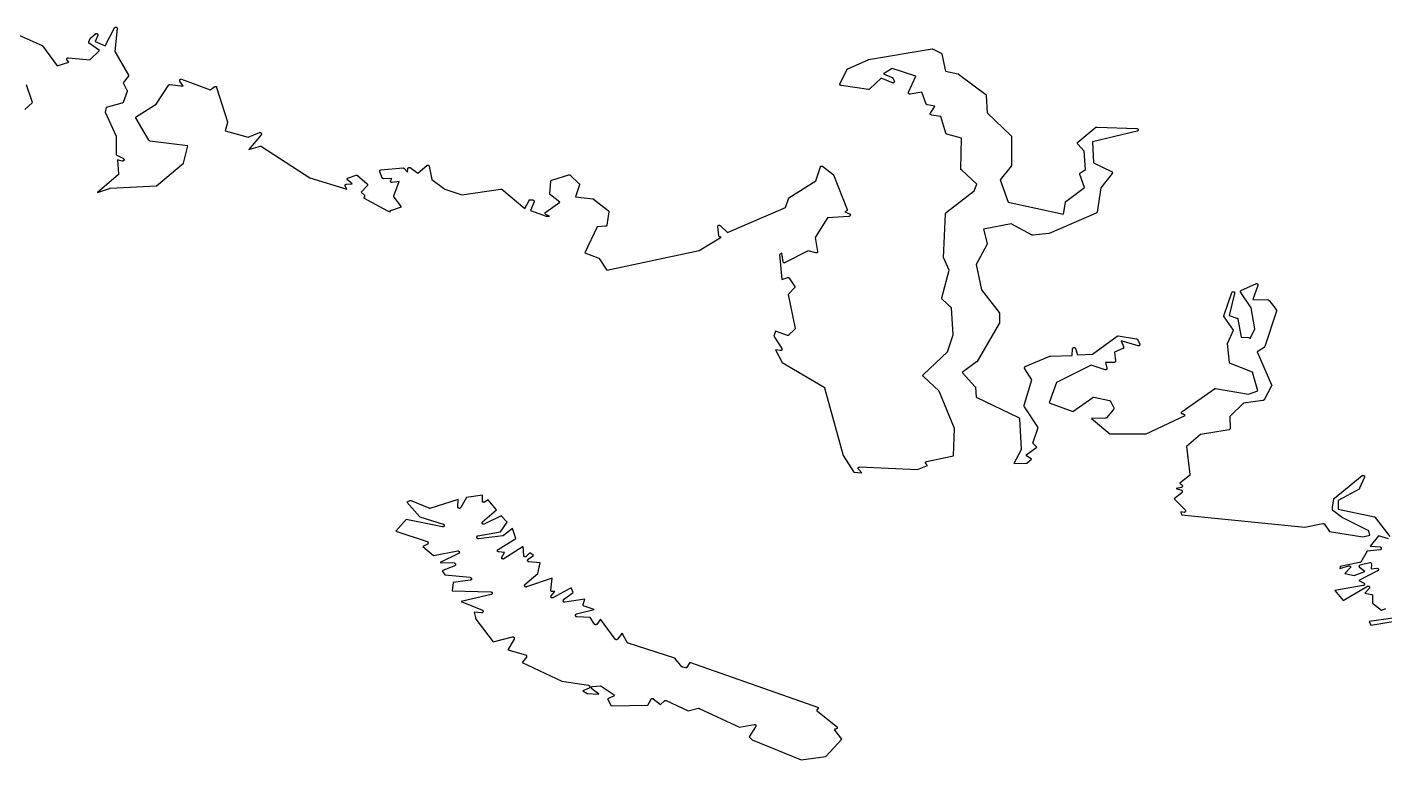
# Model space of a CAD drawing. Header units: metres. Extents: x 12 to 388, y 12 to 220.
# Drawn here: x 242.98 to 291.42, y 20.32 to 46.44 of the extents above; entities that cross this region are included whole.
import ezdxf

# ---------------------------------------------------------------- set-up
doc = ezdxf.new("R2010")
doc.units = ezdxf.units.M

msp = doc.modelspace()

# ---------------------------------------------------------------- linework, layer by layer
for points in [[(242.55, 46.21), (243.51, 45.79), (243.52, 45.79), (243.53, 45.79), (243.53, 45.78), (244.05, 45.06), (244.46, 45.19), (244.4, 45.27), (244.4, 45.28), (244.39, 45.28), (244.39, 45.29), (244.39, 45.3), (244.39, 45.31), (244.39, 45.32), (244.4, 45.33), (244.4, 45.34), (244.41, 45.34), (244.42, 45.35), (244.43, 45.35), (244.44, 45.35), (244.45, 45.35), (245.21, 45.27), (245.56, 45.61), (245.2, 45.86), (245.19, 45.86), (245.19, 45.87), (245.18, 45.87), (245.18, 45.88), (245.18, 45.89), (245.18, 45.9), (245.18, 45.91), (245.18, 45.92), (245.23, 46.04), (245.24, 46.05), (245.24, 46.06), (245.25, 46.06), (245.42, 46.2), (245.42, 46.21), (245.43, 46.21), (245.44, 46.21), (245.45, 46.21), (245.46, 46.21), (245.47, 46.21), (245.48, 46.21), (245.48, 46.2), (245.49, 46.2), (245.49, 46.19), (245.5, 46.18), (245.5, 46.17), (245.5, 46.16), (245.5, 46.15), (245.5, 46.14), (245.41, 45.93), (245.76, 45.78), (246.1, 46.42), (246.1, 46.43), (246.11, 46.43), (246.12, 46.44), (246.13, 46.44), (246.14, 46.44), (246.15, 46.44), (246.16, 46.44), (246.17, 46.44), (246.18, 46.43), (246.18, 46.42), (246.19, 46.42), (246.19, 46.41), (246.19, 46.4), (246.19, 46.39), (246.11, 45.57), (246.59, 44.73), (246.59, 44.72), (246.59, 44.71), (246.59, 44.7), (246.59, 44.69), (246.59, 44.68), (246.58, 44.68), (246.4, 44.46), (246.54, 44.2), (246.55, 44.19), (246.55, 44.18), (246.55, 44.17), (246.55, 44.16), (246.55, 44.15), (246.4, 43.76), (246.39, 43.76), (246.39, 43.75), (246.39, 43.74), (246.38, 43.74), (246.37, 43.73), (246.36, 43.73), (245.8, 43.58), (245.76, 43.41), (246.15, 42.56), (246.16, 42.55), (246.16, 42.54), (246.15, 41.89), (246.41, 41.76), (246.41, 41.75), (246.42, 41.75), (246.42, 41.74), (246.43, 41.74), (246.43, 41.73), (246.43, 41.72), (246.44, 41.72), (246.44, 41.71), (246.43, 41.7), (246.43, 41.69), (246.43, 41.68), (246.42, 41.68), (246.42, 41.67), (246.41, 41.67), (246.4, 41.67), (246.4, 41.66), (246.39, 41.66), (246.38, 41.66), (246.37, 41.66), (246.2, 41.71), (246.24, 41.21), (246.24, 41.2), (246.24, 41.19), (246.24, 41.18), (246.23, 41.17), (245.49, 40.54), (245.92, 40.69), (245.93, 40.7), (245.94, 40.7), (247.59, 40.78), (248.56, 41.59), (248.71, 42.21), (247.36, 42.38), (247.35, 42.39), (247.34, 42.39), (247.33, 42.4), (247.32, 42.41), (246.87, 43.18), (246.86, 43.18), (246.86, 43.19), (246.86, 43.2), (246.86, 43.21), (246.86, 43.22), (246.86, 43.23), (246.87, 43.23), (246.87, 43.24), (246.88, 43.24), (246.88, 43.25), (247.58, 43.7), (248.03, 44.38), (248.03, 44.39), (248.04, 44.39), (248.04, 44.4), (248.05, 44.4), (248.06, 44.4), (248.07, 44.4), (248.08, 44.4), (248.54, 44.34), (248.43, 44.51), (248.43, 44.52), (248.42, 44.52), (248.42, 44.53), (248.42, 44.54), (248.42, 44.55), (248.42, 44.56), (248.43, 44.57), (248.44, 44.58), (248.45, 44.59), (248.46, 44.59), (248.47, 44.59), (248.48, 44.59), (248.49, 44.59), (249.51, 44.21), (249.67, 44.32), (249.68, 44.32), (249.69, 44.33), (249.7, 44.33), (249.71, 44.33), (249.71, 44.32), (249.72, 44.32), (249.73, 44.32), (249.73, 44.31), (249.74, 44.31), (249.74, 44.3), (249.74, 44.29), (250.13, 43.07), (250.13, 43.06), (250.13, 43.05), (250.13, 43.04), (250.04, 42.75), (250.86, 42.52), (251.27, 42.68), (251.28, 42.68), (251.29, 42.68), (251.3, 42.68), (251.31, 42.68), (251.31, 42.67), (251.32, 42.67), (251.33, 42.66), (251.33, 42.65), (251.34, 42.65), (251.34, 42.64), (251.34, 42.63), (251.34, 42.62), (251.34, 42.61), (251.33, 42.61), (251.33, 42.6), (250.89, 42.08), (251.3, 42.2), (251.31, 42.2), (251.32, 42.2), (251.33, 42.2), (251.34, 42.19), (253.06, 41.07), (254.39, 40.66), (254.33, 40.77), (254.33, 40.78), (254.32, 40.78), (254.32, 40.79), (254.32, 40.8), (254.33, 40.81), (254.33, 40.82), (254.34, 40.83), (254.35, 40.83), (254.35, 40.84), (254.36, 40.84), (254.37, 40.84), (254.57, 40.86), (254.42, 40.99), (254.41, 40.99), (254.41, 41), (254.41, 41.01), (254.4, 41.01), (254.4, 41.02), (254.4, 41.03), (254.4, 41.04), (254.41, 41.04), (254.41, 41.05), (254.42, 41.06), (254.43, 41.07), (254.44, 41.07), (254.72, 41.16), (254.73, 41.16), (254.74, 41.16), (254.75, 41.16), (254.76, 41.16), (254.76, 41.15), (255.11, 40.85), (255.12, 40.84), (255.12, 40.83), (255.12, 40.82), (255.12, 40.81), (255.12, 40.8), (255.12, 40.79), (255.11, 40.78), (254.89, 40.56), (255.01, 40.45), (255.01, 40.44), (255.02, 40.44), (255.02, 40.43), (255.02, 40.42), (255.02, 40.41), (255.02, 40.4), (255.02, 40.39), (255.02, 40.38), (255.01, 40.38), (255.01, 40.37), (255, 40.37), (254.99, 40.37), (254.99, 40.36), (254.98, 40.36), (255.83, 39.89), (255.93, 39.86), (255.93, 39.87), (255.93, 39.88), (255.93, 39.89), (255.94, 39.89), (255.94, 39.9), (255.95, 39.9), (255.95, 39.91), (255.96, 39.91), (256.34, 40.03), (256.07, 40.38), (256.07, 40.39), (256.06, 40.39), (256.06, 40.4), (256.06, 40.41), (256.06, 40.42), (256.06, 40.43), (256.25, 40.94), (256, 40.9), (255.99, 40.9), (255.98, 40.9), (255.97, 40.9), (255.97, 40.91), (255.96, 40.91), (255.95, 40.92), (255.95, 40.93), (255.94, 40.93), (255.94, 40.94), (255.94, 40.95), (255.94, 40.96), (255.95, 40.97), (255.99, 41.05), (255.7, 41.03), (255.69, 41.03), (255.69, 41.04), (255.68, 41.04), (255.67, 41.04), (255.67, 41.05), (255.66, 41.05), (255.66, 41.06), (255.65, 41.06), (255.65, 41.07), (255.56, 41.28), (255.56, 41.29), (255.56, 41.3), (255.56, 41.31), (255.56, 41.32), (255.56, 41.33), (255.57, 41.33), (255.57, 41.34), (255.58, 41.34), (255.59, 41.34), (255.59, 41.35), (255.6, 41.35), (256.39, 41.42), (256.4, 41.42), (256.41, 41.42), (256.41, 41.41), (256.42, 41.41), (256.43, 41.41), (256.43, 41.4), (256.55, 41.27), (256.56, 41.4), (256.56, 41.41), (256.57, 41.41), (256.57, 41.42), (256.57, 41.43), (256.58, 41.43), (256.58, 41.44), (256.59, 41.44), (256.6, 41.44), (256.61, 41.44), (256.62, 41.44), (256.63, 41.44), (256.64, 41.44), (256.92, 41.23), (257.24, 41.51), (257.24, 41.52), (257.25, 41.52), (257.26, 41.52), (257.27, 41.52), (257.28, 41.52), (257.29, 41.52), (257.3, 41.52), (257.3, 41.51), (257.31, 41.51), (257.31, 41.5), (257.31, 41.49), (257.32, 41.49), (257.32, 41.48), (257.42, 41.01), (257.88, 40.66), (258.49, 40.46), (259.87, 40.67), (259.88, 40.67), (259.89, 40.67), (259.9, 40.66), (259.91, 40.66), (260.74, 39.98), (260.89, 40.26), (260.89, 40.27), (260.89, 40.28), (260.9, 40.28), (260.91, 40.29), (260.92, 40.29), (260.93, 40.29), (260.94, 40.29), (261.03, 40.28), (261.03, 40.27), (261.04, 40.27), (261.05, 40.27), (261.06, 40.26), (261.06, 40.25), (261.07, 40.25), (261.07, 40.24), (261.07, 40.23), (261.07, 40.22), (261.07, 40.21), (260.94, 39.9), (261.5, 39.7), (261.62, 39.7), (261.49, 39.76), (261.48, 39.76), (261.47, 39.77), (261.47, 39.78), (261.46, 39.78), (261.46, 39.79), (261.46, 39.8), (261.46, 39.81), (261.46, 39.82), (261.46, 39.83), (261.47, 39.83), (261.47, 39.84), (261.48, 39.84), (261.98, 40.2), (261.65, 40.46), (261.64, 40.46), (261.64, 40.47), (261.64, 40.48), (261.63, 40.48), (261.63, 40.49), (261.63, 40.5), (261.66, 40.95), (261.67, 40.96), (261.67, 40.97), (261.68, 40.98), (261.69, 40.98), (261.69, 40.99), (261.7, 40.99), (262.31, 41.17), (262.32, 41.17), (262.33, 41.17), (262.34, 41.17), (262.35, 41.16), (262.36, 41.16), (262.36, 41.15), (262.66, 40.87), (262.67, 40.87), (262.67, 40.86), (262.68, 40.85), (262.68, 40.84), (262.68, 40.83), (262.68, 40.82), (262.54, 40.39), (263.16, 40.32), (263.17, 40.32), (263.18, 40.32), (263.18, 40.31), (263.71, 39.9), (263.72, 39.9), (263.72, 39.89), (263.72, 39.88), (263.73, 39.88), (263.73, 39.87), (263.73, 39.86), (263.66, 39.38), (263.66, 39.37), (263.65, 39.37), (263.65, 39.36), (263.65, 39.35), (263.64, 39.35), (263.64, 39.34), (263.63, 39.34), (263.62, 39.34), (263.61, 39.34), (263.32, 39.32), (262.88, 38.4), (263.37, 38.2), (263.38, 38.2), (263.38, 38.19), (263.39, 38.19), (263.66, 37.78), (266.96, 38.48), (267.74, 38.95), (267.71, 38.95), (267.7, 38.96), (267.69, 38.96), (267.68, 38.96), (267.68, 38.97), (267.67, 38.97), (267.67, 38.98), (267.67, 38.99), (267.66, 38.99), (267.66, 39), (267.62, 39.32), (267.62, 39.33), (267.62, 39.34), (267.62, 39.35), (267.62, 39.36), (267.63, 39.36), (267.63, 39.37), (267.64, 39.37), (267.64, 39.38), (267.65, 39.38), (267.66, 39.38), (267.67, 39.38), (267.68, 39.38), (267.69, 39.38), (267.69, 39.37), (267.7, 39.37), (267.97, 39.12), (270.03, 40.01), (270.14, 40.32), (270.14, 40.33), (270.15, 40.34), (270.16, 40.35), (271.12, 40.96), (271.28, 41.46), (271.28, 41.47), (271.29, 41.47), (271.29, 41.48), (271.3, 41.48), (271.3, 41.49), (271.31, 41.49), (271.32, 41.49), (271.33, 41.49), (271.34, 41.49), (271.35, 41.48), (271.73, 41.2), (271.74, 41.2), (271.74, 41.19), (271.74, 41.18), (271.75, 41.18), (272.23, 39.94), (272.23, 39.93), (272.23, 39.92), (272.23, 39.91), (272.22, 39.9), (272.22, 39.89), (272.21, 39.89), (272.21, 39.88), (272.2, 39.88), (272.15, 39.86), (272.32, 39.79), (272.32, 39.78), (272.33, 39.78), (272.34, 39.77), (272.34, 39.76), (272.34, 39.75), (272.35, 39.74), (272.34, 39.73), (272.34, 39.72), (272.34, 39.71), (272.33, 39.71), (272.33, 39.7), (272.32, 39.7), (272.31, 39.69), (272.3, 39.69), (271.53, 39.64), (271.1, 38.94), (271.18, 38.44), (271.18, 38.43), (271.18, 38.42), (271.18, 38.41), (271.17, 38.41), (271.17, 38.4), (271.16, 38.4), (271.16, 38.39), (271.15, 38.39), (271.14, 38.39), (271.13, 38.39), (271.12, 38.39), (270.84, 38.47), (270.02, 38.05), (270.01, 38.04), (270, 38.04), (269.99, 38.04), (269.98, 38.04), (269.97, 38.05), (269.96, 38.05), (269.96, 38.06), (269.95, 38.06), (269.95, 38.07), (269.95, 38.08), (269.9, 38.38), (269.82, 38.33), (269.9, 37.45), (270.12, 37.51), (270.13, 37.51), (270.14, 37.51), (270.15, 37.51), (270.15, 37.5), (270.16, 37.5), (270.17, 37.49), (270.36, 37.21), (270.37, 37.2), (270.37, 37.19), (270.37, 37.18), (270.37, 37.17), (270.37, 37.16), (270.36, 37.16), (270.36, 37.15), (270.13, 36.91), (270.38, 35.7), (270.38, 35.69), (270.38, 35.68), (270.37, 35.68), (270.37, 35.67), (270.36, 35.66), (270.16, 35.47), (270.15, 35.46), (270.14, 35.46), (270.14, 35.45), (270.13, 35.45), (270.12, 35.45), (270.11, 35.45), (269.68, 35.6), (269.62, 35.42), (269.9, 34.98), (269.91, 34.98), (269.91, 34.97), (269.91, 34.96), (269.91, 34.95), (269.91, 34.94), (269.91, 34.93), (269.9, 34.93), (269.9, 34.92), (269.89, 34.92), (269.89, 34.91), (269.88, 34.91), (269.87, 34.91), (269.86, 34.91), (269.85, 34.91), (269.68, 34.94), (269.92, 34.49), (271.41, 33.61), (271.42, 33.61), (271.42, 33.6), (271.43, 33.6), (271.43, 33.59), (271.43, 33.58), (272.09, 31.17), (272.47, 30.58), (272.76, 30.55), (272.64, 30.68), (272.64, 30.69), (272.63, 30.7), (272.63, 30.71), (272.63, 30.72), (272.63, 30.73), (272.64, 30.73), (272.64, 30.74), (272.64, 30.75), (272.65, 30.75), (272.66, 30.75), (272.66, 30.76), (272.67, 30.76), (272.68, 30.76), (274.74, 30.67), (275.1, 30.81), (275.04, 30.88), (275.04, 30.89), (275.03, 30.89), (275.03, 30.9), (275.03, 30.91), (275.03, 30.92), (275.04, 30.93), (275.04, 30.94), (275.05, 30.94), (275.05, 30.95), (275.06, 30.95), (275.07, 30.96), (276.03, 31.16), (276.06, 32.13), (275.52, 33.46), (274.96, 33.99), (274.95, 33.99), (274.95, 34), (274.95, 34.01), (274.95, 34.02), (274.94, 34.02), (274.94, 34.03), (274.95, 34.03), (274.95, 34.04), (274.95, 34.05), (274.96, 34.06), (275.82, 34.86), (276.02, 35.47), (275.96, 36.43), (275.62, 36.74), (275.61, 36.74), (275.61, 36.75), (275.61, 36.76), (275.61, 36.77), (275.61, 36.78), (275.61, 36.79), (275.87, 37.78), (275.68, 38.2), (275.67, 38.21), (275.67, 38.22), (275.75, 39.79), (275.75, 39.8), (275.76, 39.81), (275.76, 39.82), (275.77, 39.82), (275.77, 39.83), (276.77, 40.61), (276.86, 40.84), (276.31, 41.35), (276.3, 41.35), (276.3, 41.36), (276.29, 41.36), (276.29, 41.37), (276.29, 41.38), (276.29, 41.39), (276.31, 42.48), (275.79, 42.62), (275.79, 42.63), (275.78, 42.63), (275.77, 42.64), (275.76, 42.65), (275.76, 42.66), (275.58, 43.25), (275.24, 43.3), (275.24, 43.31), (275.23, 43.31), (275.22, 43.31), (275.22, 43.32), (275.21, 43.32), (275.21, 43.33), (275.2, 43.34), (275.2, 43.35), (275.2, 43.36), (275.2, 43.37), (275.21, 43.38), (275.36, 43.62), (275.1, 43.67), (275.09, 43.67), (275.08, 43.68), (275.07, 43.68), (275.07, 43.69), (275.06, 43.7), (274.9, 44.12), (274.48, 44.05), (274.47, 44.05), (274.46, 44.05), (274.45, 44.05), (274.45, 44.06), (274.44, 44.06), (274.43, 44.07), (274.43, 44.08), (274.42, 44.08), (274.42, 44.09), (274.42, 44.1), (274.42, 44.11), (274.42, 44.12), (274.43, 44.12), (274.69, 44.69), (273.84, 44.97), (273.53, 44.78), (273.84, 44.65), (273.85, 44.65), (273.85, 44.64), (273.86, 44.64), (273.86, 44.63), (273.87, 44.62), (273.91, 44.53), (273.91, 44.52), (273.92, 44.52), (273.92, 44.51), (273.92, 44.5), (273.91, 44.49), (273.91, 44.48), (273.9, 44.47), (273.89, 44.46), (273.88, 44.46), (273.87, 44.46), (273.86, 44.46), (273.85, 44.46), (273.45, 44.62), (273.04, 44.24), (273.03, 44.23), (273.02, 44.23), (273.01, 44.22), (273, 44.22), (272.02, 44.36), (272.01, 44.36), (272, 44.36), (272, 44.37), (271.99, 44.37), (271.99, 44.38), (271.98, 44.38), (271.98, 44.39), (271.98, 44.4), (271.98, 44.41), (271.98, 44.42), (271.99, 44.43), (272.24, 44.94), (272.24, 44.95), (272.25, 44.95), (272.26, 44.96), (272.99, 45.28), (272.99, 45.29), (273, 45.29), (275.27, 45.67), (275.28, 45.67), (275.29, 45.67), (275.29, 45.66), (275.3, 45.66), (275.59, 45.51), (275.6, 45.5), (275.61, 45.49), (275.61, 45.48), (275.74, 44.87), (276.19, 44.78), (276.2, 44.78), (276.21, 44.77), (277.18, 44.04), (277.19, 44.03), (277.2, 44.02), (277.2, 44.01), (277.2, 44), (277.23, 43.39), (278.09, 42.57), (278.09, 42.56), (278.1, 42.55), (278.1, 42.54), (278.1, 42.53), (278.1, 41.52), (278.1, 41.51), (278.09, 41.5), (278.09, 41.49), (277.69, 41), (277.98, 40.2), (279.95, 39.77), (280.02, 40.19), (280.02, 40.2), (280.03, 40.21), (280.03, 40.22), (280.04, 40.22), (280.7, 40.73), (280.54, 41.19), (280.54, 41.2), (280.54, 41.21), (280.54, 41.22), (280.54, 41.23), (280.55, 41.23), (280.55, 41.24), (280.56, 41.25), (280.74, 41.37), (280.69, 42.02), (280.47, 42.27), (280.46, 42.28), (280.46, 42.29), (280.46, 42.3), (280.46, 42.31), (280.46, 42.32), (280.46, 42.33), (280.47, 42.34), (281.11, 42.87), (281.12, 42.87), (281.12, 42.88), (281.13, 42.88), (281.14, 42.88), (281.15, 42.88), (282.57, 42.83), (282.58, 42.83), (282.59, 42.82), (282.6, 42.82), (282.6, 42.81), (282.61, 42.81), (282.61, 42.8), (282.61, 42.79), (282.62, 42.79), (282.62, 42.78), (282.62, 42.77), (282.61, 42.77), (282.61, 42.76), (282.61, 42.75), (282.6, 42.74), (282.59, 42.74), (282.59, 42.73), (282.58, 42.73), (280.99, 42.35), (281.03, 41.6), (281.67, 41.3), (281.68, 41.29), (281.69, 41.28), (281.69, 41.27), (281.7, 41.26), (281.7, 41.25), (281.7, 41.24), (281.69, 41.24), (281.69, 41.23), (281.69, 41.22), (281.29, 40.71), (281.15, 39.85), (281.15, 39.84), (281.14, 39.84), (281.14, 39.83), (281.14, 39.82), (281.13, 39.82), (281.13, 39.81), (281.12, 39.81), (279.44, 39.08), (279.43, 39.08), (278.87, 39.03), (278.86, 39.03), (278.85, 39.03), (278.84, 39.03), (278.09, 39.43), (277.1, 39.24), (277.23, 38.73), (277.23, 38.72), (277.23, 38.71), (277.23, 38.7), (276.84, 37.98), (277.03, 37.08), (277.66, 36.27), (277.66, 36.26), (277.67, 36.26), (277.67, 36.25), (277.67, 36.24), (277.67, 35.9), (277.67, 35.89), (277.67, 35.88), (277.66, 35.88), (276.87, 34.52), (276.86, 34.51), (276.85, 34.51), (276.34, 34.13), (276.8, 33.62), (276.81, 33.62), (276.81, 33.61), (276.81, 33.6), (276.84, 33.25), (278.35, 32.52), (278.36, 32.52), (278.37, 32.51), (278.37, 32.5), (278.38, 32.49), (278.38, 32.48), (278.44, 31.39), (278.44, 31.38), (278.44, 31.37), (278.18, 30.89), (278.65, 30.9), (278.81, 31.04), (278.66, 31.14), (278.65, 31.14), (278.65, 31.15), (278.64, 31.15), (278.64, 31.16), (278.64, 31.17), (278.64, 31.18), (278.64, 31.19), (278.64, 31.2), (278.64, 31.21), (278.65, 31.21), (278.65, 31.22), (278.66, 31.22), (279, 31.47), (278.88, 31.59), (278.87, 31.6), (278.87, 31.61), (278.87, 31.62), (278.86, 31.62), (278.86, 31.63), (278.87, 31.63), (278.87, 31.64), (279.05, 32.17), (278.56, 32.91), (278.55, 32.92), (278.55, 32.93), (278.55, 32.94), (278.55, 32.95), (278.55, 32.96), (278.83, 33.87), (278.57, 34.26), (278.56, 34.27), (278.56, 34.28), (278.56, 34.29), (278.56, 34.3), (278.56, 34.31), (278.57, 34.32), (278.57, 34.33), (278.58, 34.33), (278.59, 34.34), (279.47, 34.71), (279.48, 34.71), (279.49, 34.71), (280.26, 34.74), (280.28, 34.97), (280.28, 34.98), (280.29, 34.99), (280.29, 35), (280.3, 35.01), (280.31, 35.01), (280.31, 35.02), (280.32, 35.02), (280.33, 35.02), (280.34, 35.02), (280.35, 35.02), (280.36, 35.01), (280.37, 35.01), (280.37, 35), (280.38, 35), (280.38, 34.99), (280.46, 34.76), (280.99, 34.78), (281.87, 35.42), (281.88, 35.42), (281.88, 35.43), (281.89, 35.43), (281.9, 35.43), (282.56, 35.33), (282.57, 35.33), (282.58, 35.32), (282.59, 35.32), (282.59, 35.31), (282.6, 35.3), (282.68, 35.15), (282.68, 35.14), (282.68, 35.13), (282.68, 35.12), (282.68, 35.11), (282.67, 35.1), (282.67, 35.09), (282.66, 35.09), (282.65, 35.08), (282.64, 35.08), (282.63, 35.08), (282.62, 35.08), (282.01, 35.26), (282.1, 35.05), (282.1, 35.04), (282.1, 35.03), (282.1, 35.02), (282.1, 35.01), (282.09, 35.01), (282.09, 35), (282.08, 34.99), (282.07, 34.99), (281.77, 34.85), (281.81, 34.54), (281.81, 34.53), (281.81, 34.52), (281.8, 34.52), (281.8, 34.51), (281.79, 34.5), (281.78, 34.49), (281.77, 34.49), (281.76, 34.49), (281.45, 34.49), (281.5, 34.28), (281.5, 34.27), (281.5, 34.26), (281.5, 34.25), (281.5, 34.24), (281.49, 34.24), (281.49, 34.23), (281.48, 34.23), (281.48, 34.22), (281.47, 34.22), (281.46, 34.22), (281.45, 34.22), (281.44, 34.22), (280.94, 34.39), (279.7, 33.77), (279.44, 33.05), (280.29, 32.74), (281, 33.24), (281.01, 33.25), (281.02, 33.25), (281.03, 33.25), (281.04, 33.25), (281.59, 33.13), (281.6, 33.13), (281.61, 33.13), (281.61, 33.12), (281.62, 33.12), (281.62, 33.11), (281.63, 33.11), (281.75, 32.87), (281.75, 32.86), (281.75, 32.85), (281.75, 32.84), (281.75, 32.83), (281.75, 32.82), (281.74, 32.82), (281.74, 32.81), (281.49, 32.51), (281.48, 32.51), (281.48, 32.5), (281.47, 32.5), (281.46, 32.5), (281.45, 32.5), (280.95, 32.49), (281.61, 31.94), (282.91, 31.94), (284.3, 32.6), (284.2, 32.65), (284.19, 32.65), (284.18, 32.66), (284.17, 32.67), (284.17, 32.68), (284.17, 32.69), (284.17, 32.7), (284.17, 32.71), (284.17, 32.72), (284.18, 32.73), (284.19, 32.74), (285.34, 33.55), (285.35, 33.56), (285.36, 33.56), (285.37, 33.56), (285.38, 33.56), (286.55, 33.36), (286.89, 33.48), (286.7, 34.14), (285.91, 34.45), (285.9, 34.45), (285.89, 34.46), (285.89, 34.47), (285.88, 34.47), (285.88, 34.48), (285.88, 34.49), (285.81, 35.16), (285.81, 35.17), (285.81, 35.18), (285.82, 35.19), (286.02, 35.64), (285.69, 36.11), (285.68, 36.11), (285.68, 36.12), (285.68, 36.13), (285.68, 36.14), (285.68, 36.15), (285.96, 36.98), (285.97, 36.99), (285.97, 37), (285.98, 37), (285.98, 37.01), (285.99, 37.01), (286, 37.01), (286.01, 37.01), (286.02, 37.01), (286.03, 37.01), (286.04, 37), (286.05, 37), (286.05, 36.99), (286.05, 36.98), (286.06, 36.98), (286.06, 36.97), (286.06, 36.96), (286.06, 36.95), (285.87, 36.16), (286.14, 36.07), (286.15, 36.07), (286.16, 36.07), (286.16, 36.06), (286.17, 36.06), (286.17, 36.05), (286.18, 36.04), (286.18, 36.03), (286.29, 35.39), (286.56, 35.38), (286.57, 35.38), (286.58, 35.38), (286.58, 35.37), (286.59, 35.37), (286.6, 35.36), (286.6, 35.35), (286.61, 35.35), (286.61, 35.34), (286.78, 35.69), (286.65, 36.43), (286.28, 36.98), (286.27, 36.99), (286.27, 37), (286.27, 37.01), (286.27, 37.02), (286.27, 37.03), (286.27, 37.04), (286.28, 37.04), (286.28, 37.05), (286.29, 37.05), (286.3, 37.06), (286.82, 37.29), (286.83, 37.3), (286.84, 37.3), (286.85, 37.3), (286.86, 37.3), (286.86, 37.29), (286.87, 37.29), (286.88, 37.29), (286.88, 37.28), (286.89, 37.28), (286.89, 37.27), (286.89, 37.26), (286.89, 37.25), (286.89, 37.24), (286.89, 37.23), (286.71, 36.73), (287.25, 36.72), (287.26, 36.72), (287.27, 36.71), (287.28, 36.71), (287.28, 36.7), (287.29, 36.7), (287.54, 36.37), (287.54, 36.36), (287.55, 36.35), (287.55, 36.34), (287.55, 36.33), (287.55, 36.32), (287.14, 35.05), (287.13, 35.04), (287.13, 35.03), (287.12, 35.03), (287.12, 35.02), (286.87, 34.86), (287.38, 33.69), (287.38, 33.68), (287.39, 33.68), (287.39, 33.67), (287.38, 33.66), (287.38, 33.65), (287.11, 33.16), (287.11, 33.15), (287.1, 33.15), (287.1, 33.14), (287.09, 33.14), (287.09, 33.13), (287.08, 33.13), (287.07, 33.13), (286.38, 33.04), (285.89, 32.56), (285.9, 32.14), (285.9, 32.13), (285.9, 32.12), (285.89, 32.11), (285.89, 32.1), (285.88, 32.1), (285.87, 32.09), (285.86, 32.09), (284.84, 31.92), (284.34, 31.49), (284.46, 30.49), (284.46, 30.48), (284.46, 30.47), (284.45, 30.47), (284.45, 30.46), (284.45, 30.45), (284.44, 30.45), (284.44, 30.44), (284.1, 30.18), (284.18, 30.12), (284.18, 30.11), (284.19, 30.11), (284.19, 30.1), (284.2, 30.09), (284.2, 30.08), (284.2, 30.07), (284.2, 30.06), (284.19, 30.06), (284.19, 30.05), (284.19, 30.04), (284.18, 30.04), (284.17, 30.03), (284.16, 30.03), (283.98, 29.99), (284.16, 29.93), (284.17, 29.93), (284.17, 29.92), (284.18, 29.92), (284.18, 29.91), (284.19, 29.91), (284.19, 29.9), (284.19, 29.89), (284.19, 29.88), (284.19, 29.87), (284.19, 29.86), (284.18, 29.85), (284.18, 29.84), (283.9, 29.62), (284.3, 29.23), (284.3, 29.22), (284.31, 29.22), (284.31, 29.21), (284.31, 29.2), (284.31, 29.19), (284.31, 29.18), (284.31, 29.17), (284.3, 29.17), (284.3, 29.16), (284.29, 29.15), (284.28, 29.15), (284.27, 29.15), (284.27, 29.14), (284.26, 29.14), (284.14, 29.16), (284.16, 29.05), (288.56, 28.61), (289.21, 28.74), (289.22, 28.74), (289.23, 28.74), (289.24, 28.74), (289.24, 28.73), (289.25, 28.73), (289.26, 28.73), (289.26, 28.72), (289.27, 28.72), (289.44, 28.46), (290.64, 28.27), (290.89, 28.33), (290.85, 28.48), (289.92, 28.95), (289.91, 28.95), (289.57, 29.21), (289.57, 29.22), (289.56, 29.22), (289.56, 29.23), (289.55, 29.23), (289.55, 29.24), (289.55, 29.25), (289.55, 29.31), (289.55, 29.32), (289.6, 29.62), (289.6, 29.63), (289.6, 29.64), (289.61, 29.64), (289.61, 29.65), (289.62, 29.65), (290.61, 30.46), (290.62, 30.46), (290.63, 30.46), (290.63, 30.47), (290.64, 30.47), (290.65, 30.47), (290.65, 30.46), (290.66, 30.46), (290.67, 30.46), (290.68, 30.45), (290.68, 30.44), (290.69, 30.44), (290.69, 30.43), (290.69, 30.42), (290.69, 30.41), (290.69, 30.4), (290.52, 30), (290.52, 29.99), (290.51, 29.99), (290.51, 29.98), (290.5, 29.98), (290.5, 29.97), (289.76, 29.57), (289.75, 29.26), (291.05, 28.98), (291.06, 28.98), (291.07, 28.97), (291.08, 28.97), (291.08, 28.96), (291.6, 28.28)], [(242.9, 43.5), (243.17, 43.75), (242.96, 44.38)], [(291.55, 28.2), (291.19, 28.31), (290.9, 27.94), (291.25, 27.91), (291.26, 27.91), (291.27, 27.91), (291.27, 27.9), (291.28, 27.9), (291.28, 27.89), (291.29, 27.89), (291.29, 27.88), (291.29, 27.87), (291.29, 27.86), (291.29, 27.85), (291.29, 27.84), (291.29, 27.83), (291.28, 27.83), (291.28, 27.82), (291.27, 27.82), (291.26, 27.82), (291.26, 27.81), (291.25, 27.81), (290.79, 27.76), (290.56, 27.37), (290.55, 27.36), (290.54, 27.35), (290.53, 27.35), (290.52, 27.35), (289.82, 27.21), (289.81, 27.14), (290.13, 27.24), (290.14, 27.24), (290.15, 27.24), (290.16, 27.24), (290.17, 27.23), (290.18, 27.23), (290.18, 27.22), (290.19, 27.21), (290.19, 27.2), (290.19, 27.19), (290.19, 27.18), (290.19, 27.17), (290.18, 27.17), (290.18, 27.16), (289.99, 26.96), (290.32, 26.89), (290.71, 27.03), (290.52, 27.18), (290.51, 27.19), (290.51, 27.2), (290.5, 27.21), (290.5, 27.22), (290.5, 27.23), (290.51, 27.24), (290.51, 27.25), (290.52, 27.25), (290.52, 27.26), (290.53, 27.26), (290.54, 27.27), (290.88, 27.35), (290.89, 27.35), (290.9, 27.35), (290.91, 27.35), (290.92, 27.34), (290.93, 27.33), (290.94, 27.32), (290.94, 27.31), (290.94, 27.3), (290.93, 27.13), (291.13, 27.15), (291.14, 27.15), (291.15, 27.15), (291.16, 27.15), (291.16, 27.14), (291.17, 27.14), (291.18, 27.14), (291.18, 27.13), (291.18, 27.12), (291.19, 27.12), (291.19, 27.11), (291.19, 27.1), (291.19, 27.09), (291.19, 27.08), (291.18, 27.08), (291.18, 27.07), (291.18, 27.06), (291.17, 27.06), (291.16, 27.06), (290.49, 26.71), (290.66, 26.63), (290.67, 26.63), (290.67, 26.62), (290.68, 26.62), (290.68, 26.61), (290.69, 26.6), (290.69, 26.59), (290.69, 26.58), (290.69, 26.57), (290.68, 26.56), (290.68, 26.55), (290.67, 26.55), (290.67, 26.54), (290.66, 26.54), (290.65, 26.54), (289.64, 26.36), (289.93, 26), (290.8, 26.51), (290.81, 26.51), (290.82, 26.52), (290.83, 26.52), (290.83, 26.51), (290.84, 26.51), (290.85, 26.51), (290.86, 26.5), (290.86, 26.49), (290.87, 26.49), (290.87, 26.48), (290.87, 26.47), (290.87, 26.46), (290.87, 26.45), (290.87, 26.44), (290.86, 26.44), (290.86, 26.43), (290.71, 26.26), (290.94, 26.22), (290.95, 26.22), (290.96, 26.22), (290.96, 26.21), (290.97, 26.21), (290.97, 26.2), (290.98, 26.2), (290.98, 26.19), (290.98, 26.18), (290.98, 26.17), (290.98, 25.91), (291.3, 25.66), (291.45, 25.71)], [(291.7, 25.37), (290.86, 25.25), (290.92, 25.12), (291.85, 25.28)]]:
    msp.add_lwpolyline(points)
msp.add_lwpolyline([(260.36, 24.64), (260.35, 24.63), (260.35, 24.62), (260.13, 24.24), (260.76, 24.06), (260.77, 24.06), (260.77, 24.05), (260.78, 24.05), (260.79, 24.04), (260.79, 24.03), (260.8, 24.03), (260.8, 24.02), (260.8, 24.01), (260.8, 24), (260.8, 23.99), (260.79, 23.99), (260.79, 23.98), (260.64, 23.79), (262.05, 23.13), (263.01, 22.98), (263.02, 22.98), (263.02, 22.97), (263.03, 22.97), (263.04, 22.96), (263.05, 22.95), (263.05, 22.94), (263.05, 22.93), (263.05, 22.92), (263.05, 22.91), (263.05, 22.9), (263.04, 22.9), (263.04, 22.89), (263.03, 22.89), (263.03, 22.88), (262.81, 22.78), (262.96, 22.69), (263.38, 22.66), (263.13, 22.85), (263.12, 22.85), (263.12, 22.86), (263.11, 22.86), (263.11, 22.87), (263.11, 22.88), (263.11, 22.89), (263.11, 22.9), (263.11, 22.91), (263.12, 22.92), (263.12, 22.93), (263.13, 22.93), (263.14, 22.94), (263.15, 22.94), (263.43, 22.96), (263.44, 22.96), (263.45, 22.96), (263.46, 22.95), (263.89, 22.66), (263.9, 22.66), (263.9, 22.65), (263.91, 22.65), (263.91, 22.64), (263.91, 22.63), (263.91, 22.62), (263.91, 22.61), (263.91, 22.6), (263.9, 22.59), (263.9, 22.58), (263.89, 22.58), (263.88, 22.58), (263.68, 22.49), (263.82, 22.25), (265.12, 22.27), (265.24, 22.48), (265.24, 22.49), (265.25, 22.5), (265.26, 22.51), (265.27, 22.51), (265.28, 22.51), (265.29, 22.51), (265.3, 22.51), (265.31, 22.51), (265.31, 22.5), (265.57, 22.29), (265.72, 22.42), (265.73, 22.43), (265.74, 22.43), (265.75, 22.44), (265.76, 22.44), (265.77, 22.43), (265.78, 22.43), (266.56, 22.07), (266.93, 22.16), (266.94, 22.16), (266.95, 22.16), (266.96, 22.16), (266.96, 22.15), (268.4, 21.48), (268.92, 21.58), (268.93, 21.58), (268.94, 21.58), (268.95, 21.58), (268.96, 21.58), (268.96, 21.57), (268.97, 21.57), (268.97, 21.56), (268.98, 21.56), (268.98, 21.55), (268.98, 21.54), (268.98, 21.53), (268.98, 21.52), (268.98, 21.51), (268.97, 21.5), (268.74, 21.14), (268.85, 21.03), (270.6, 20.32), (271.48, 20.44), (272.04, 21.06), (271.81, 21.36), (271.8, 21.36), (271.8, 21.37), (271.8, 21.38), (271.79, 21.38), (271.79, 21.39), (271.8, 21.39), (271.8, 21.4), (271.8, 21.41), (271.8, 21.42), (271.81, 21.42), (271.82, 21.43), (271.83, 21.43), (271.9, 21.46), (271.18, 22.04), (271.18, 22.05), (271.17, 22.05), (271.17, 22.06), (271.16, 22.07), (271.16, 22.08), (271.16, 22.09), (271.16, 22.1), (271.17, 22.1), (271.17, 22.11), (271.17, 22.12), (271.18, 22.12), (271.23, 22.17), (266.62, 23.79), (266.52, 23.62), (266.51, 23.61), (266.5, 23.6), (266.49, 23.6), (266.48, 23.6), (266.47, 23.6), (266.37, 23.62), (266.36, 23.62), (266.35, 23.62), (266.35, 23.63), (266.34, 23.63), (266.34, 23.64), (266.09, 23.94), (264.42, 24.48), (264.41, 24.48), (264.41, 24.49), (264.4, 24.49), (264.4, 24.5), (264.39, 24.5), (264.21, 24.83), (264.04, 24.62), (264.04, 24.61), (264.03, 24.61), (264.02, 24.61), (264.02, 24.6), (264.01, 24.6), (264, 24.6), (263.99, 24.6), (263.98, 24.6), (263.98, 24.61), (263.97, 24.61), (263.96, 24.62), (263.43, 25.33), (263.3, 25.15), (263.29, 25.14), (263.28, 25.14), (263.28, 25.13), (263.27, 25.13), (263.26, 25.13), (263.25, 25.13), (263.25, 25.14), (263.24, 25.14), (263.23, 25.14), (263.23, 25.15), (263.22, 25.15), (263.22, 25.16), (263.07, 25.4), (262.59, 25.42), (262.58, 25.42), (262.57, 25.42), (262.56, 25.43), (262.55, 25.43), (262.55, 25.44), (262.54, 25.45), (262.54, 25.46), (262.54, 25.47), (262.54, 25.48), (262.55, 25.49), (262.55, 25.5), (262.56, 25.5), (262.56, 25.51), (262.57, 25.51), (262.58, 25.52), (263.21, 25.68), (262.85, 25.8), (262.84, 25.8), (262.84, 25.81), (262.83, 25.81), (262.83, 25.82), (262.82, 25.83), (262.82, 25.84), (262.82, 25.85), (262.82, 25.86), (262.88, 26.05), (262.16, 25.94), (262.15, 25.94), (262.14, 25.94), (262.13, 25.94), (262.12, 25.95), (262.11, 25.96), (262.11, 25.97), (262.1, 25.98), (262.1, 25.99), (262.11, 26), (262.11, 26.01), (262.11, 26.02), (262.12, 26.02), (262.12, 26.03), (262.46, 26.28), (262.39, 26.45), (261.74, 26.1), (261.73, 26.09), (261.72, 26.09), (261.71, 26.09), (261.7, 26.09), (261.7, 26.1), (261.69, 26.1), (261.68, 26.1), (261.68, 26.11), (261.67, 26.11), (261.67, 26.12), (261.67, 26.13), (261.67, 26.14), (261.67, 26.15), (261.67, 26.16), (261.67, 26.17), (261.68, 26.17), (261.81, 26.32), (261.71, 26.32), (261.7, 26.32), (261.69, 26.32), (261.68, 26.32), (261.68, 26.33), (261.67, 26.33), (261.67, 26.34), (261.66, 26.34), (261.66, 26.35), (261.66, 26.36), (261.66, 26.37), (261.71, 26.8), (260.79, 26.49), (260.78, 26.49), (260.77, 26.48), (260.76, 26.49), (260.75, 26.49), (260.74, 26.5), (260.73, 26.5), (260.73, 26.51), (260.73, 26.52), (260.72, 26.52), (260.72, 26.53), (260.72, 26.54), (260.72, 26.55), (260.73, 26.55), (260.73, 26.56), (260.73, 26.57), (260.74, 26.57), (261.2, 26.96), (261.28, 27.34), (260.88, 27.38), (260.87, 27.38), (260.86, 27.38), (260.86, 27.39), (260.85, 27.39), (260.85, 27.4), (260.84, 27.4), (260.84, 27.41), (260.83, 27.42), (260.83, 27.43), (260.83, 27.44), (260.84, 27.45), (260.84, 27.46), (260.85, 27.46), (260.85, 27.47), (261.04, 27.61), (260.91, 27.7), (260.78, 27.57), (260.77, 27.56), (260.76, 27.56), (260.75, 27.56), (260.74, 27.56), (260.73, 27.56), (260.72, 27.56), (260.72, 27.57), (260.71, 27.57), (260.71, 27.58), (260.7, 27.58), (260.7, 27.59), (260.7, 27.6), (260.67, 27.92), (259.99, 27.48), (259.98, 27.48), (259.97, 27.47), (259.96, 27.47), (259.95, 27.48), (259.94, 27.48), (259.93, 27.49), (259.92, 27.49), (259.92, 27.5), (259.92, 27.51), (259.91, 27.52), (259.91, 27.53), (259.92, 27.54), (259.92, 27.55), (260.01, 27.71), (259.8, 27.73), (259.79, 27.73), (259.79, 27.74), (259.78, 27.74), (259.77, 27.74), (259.77, 27.75), (259.76, 27.75), (259.76, 27.76), (259.76, 27.77), (259.76, 27.78), (259.76, 27.79), (259.76, 27.8), (259.76, 27.81), (259.77, 27.81), (259.77, 27.82), (259.78, 27.82), (260.42, 28.21), (260.29, 28.57), (259.98, 28.32), (259.97, 28.32), (259.97, 28.31), (259.96, 28.31), (259.95, 28.31), (259.08, 28.2), (259.07, 28.2), (259.06, 28.2), (259.06, 28.21), (259.05, 28.21), (259.04, 28.21), (259.03, 28.22), (259.03, 28.23), (259.02, 28.23), (259.02, 28.24), (259.02, 28.25), (259.02, 28.26), (259.02, 28.27), (259.03, 28.28), (259.03, 28.29), (259.04, 28.29), (259.04, 28.3), (259.05, 28.3), (259.06, 28.3), (259.87, 28.45), (260.11, 28.79), (259.89, 29.02), (259.28, 28.72), (259.27, 28.72), (259.26, 28.72), (259.25, 28.72), (259.24, 28.72), (259.23, 28.72), (259.23, 28.73), (259.22, 28.73), (259.22, 28.74), (259.21, 28.74), (259.21, 28.75), (259.21, 28.76), (259.21, 28.77), (259.21, 28.78), (259.21, 28.79), (259.22, 28.8), (259.73, 29.23), (259.43, 29.59), (259.3, 29.5), (259.29, 29.5), (259.28, 29.49), (259.27, 29.49), (259.26, 29.49), (259.26, 29.5), (259.25, 29.5), (259.24, 29.5), (259.24, 29.51), (259.23, 29.51), (259.23, 29.52), (259.22, 29.53), (259.22, 29.54), (259.22, 29.55), (259.23, 29.75), (258.65, 29.67), (258.45, 29.31), (258.44, 29.3), (258.43, 29.29), (258.42, 29.29), (258.42, 29.28), (258.41, 29.28), (258.4, 29.28), (258.39, 29.28), (258.38, 29.29), (258.37, 29.29), (258.37, 29.3), (258.36, 29.3), (258.36, 29.31), (258.35, 29.32), (258.35, 29.33), (258.36, 29.6), (257.35, 29.28), (257.34, 29.28), (257.33, 29.28), (257.32, 29.29), (256.66, 29.57), (256.52, 29.5), (256.99, 28.98), (257.82, 28.72), (257.83, 28.72), (257.84, 28.72), (257.84, 28.71), (257.85, 28.71), (257.85, 28.7), (257.86, 28.69), (257.86, 28.68), (257.86, 28.67), (257.86, 28.66), (257.85, 28.65), (257.85, 28.64), (257.84, 28.64), (257.84, 28.63), (257.83, 28.63), (257.82, 28.63), (257.81, 28.63), (257.8, 28.63), (256.5, 28.89), (256.13, 28.47), (257.25, 28.1), (257.26, 28.1), (257.27, 28.09), (257.28, 28.08), (257.28, 28.07), (257.29, 28.07), (257.29, 28.06), (257.29, 28.05), (257.29, 28.04), (257.28, 28.04), (257.28, 28.03), (257.28, 28.02), (257.27, 28.02), (257.27, 28.01), (257.26, 28.01), (257.1, 27.92), (257.48, 27.6), (258.34, 27.77), (258.35, 27.77), (258.36, 27.77), (258.37, 27.76), (258.38, 27.76), (258.38, 27.75), (258.39, 27.75), (258.39, 27.74), (258.4, 27.73), (258.4, 27.72), (258.4, 27.71), (258.39, 27.7), (258.39, 27.69), (258.38, 27.68), (258.37, 27.67), (257.72, 27.36), (258.21, 27.34), (258.22, 27.34), (258.22, 27.33), (258.23, 27.33), (258.24, 27.33), (258.25, 27.32), (258.25, 27.31), (258.26, 27.31), (258.26, 27.3), (258.26, 27.29), (258.26, 27.28), (258.26, 27.27), (258.26, 27.26), (258.25, 27.26), (258.25, 27.25), (258.24, 27.25), (258.24, 27.24), (258.23, 27.24), (257.79, 27.06), (257.88, 26.92), (258.79, 26.83), (258.79, 26.82), (258.8, 26.82), (258.81, 26.82), (258.81, 26.81), (258.82, 26.81), (258.82, 26.8), (258.83, 26.8), (258.83, 26.79), (258.83, 26.78), (258.83, 26.77), (258.83, 26.76), (258.83, 26.75), (258.82, 26.75), (258.82, 26.74), (258.81, 26.74), (258.81, 26.73), (258.8, 26.73), (258.79, 26.73), (258.18, 26.64), (258.14, 26.35), (259.52, 26.31), (259.53, 26.31), (259.54, 26.31), (259.54, 26.3), (259.55, 26.3), (259.56, 26.3), (259.56, 26.29), (259.56, 26.28), (259.57, 26.28), (259.57, 26.27), (259.57, 26.26), (259.57, 26.25), (259.57, 26.24), (259.56, 26.24), (259.56, 26.23), (259.55, 26.22), (259.54, 26.22), (259.54, 26.21), (259.53, 26.21), (258.46, 25.96), (259.22, 25.66), (259.22, 25.65), (259.23, 25.65), (259.24, 25.64), (259.24, 25.63), (259.25, 25.63), (259.25, 25.62), (259.25, 25.61), (259.25, 25.6), (259.24, 25.59), (259.24, 25.58), (259.23, 25.58), (259.23, 25.57), (259.22, 25.57), (259.21, 25.56), (259.2, 25.56), (259.19, 25.56), (258.93, 25.58), (258.98, 25.4), (258.98, 25.39), (258.98, 25.38), (258.98, 25.37), (258.97, 25.37), (258.97, 25.36), (258.98, 25.36), (258.98, 25.35), (258.99, 25.35), (258.99, 25.34), (259.6, 24.53), (260.3, 24.7), (260.31, 24.7), (260.32, 24.7), (260.33, 24.69), (260.34, 24.69), (260.34, 24.68), (260.35, 24.68), (260.35, 24.67), (260.36, 24.66), (260.36, 24.65), (260.36, 24.64)], close=True)

doc.saveas('drawing.dxf')
